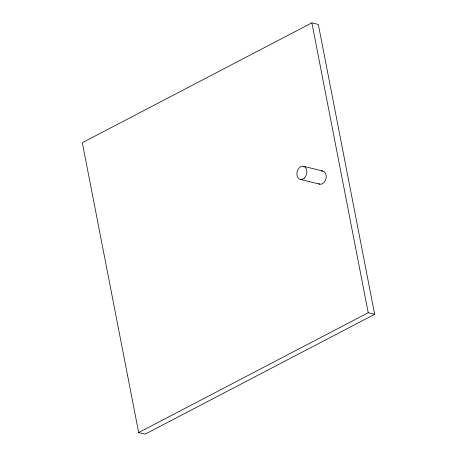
<?xml version="1.0" encoding="UTF-8"?>
<svg xmlns="http://www.w3.org/2000/svg" width="457" height="457" viewBox="0 0 457 457"><rect width="100%" height="100%" fill="white"/><g stroke="black" fill="none" stroke-linecap="round" stroke-linejoin="round"><path stroke-width="0.69" d="M311.88 22.85L82.329 142.698L138.671 432.556L145.12 434.15L374.671 314.302L318.329 24.444L311.88 22.85L368.222 312.714L374.671 314.302M138.671 432.556L368.222 312.714M303.288 166.234L322.631 171.009M300.489 179.424L319.831 184.2M321.334 171.009A6.746 4.89 -76.1 0 1 326.047 178.481A6.746 4.89 -76.1 0 1 318.632 183.754M304.299 178.11A6.746 4.89 -76.1 0 0 304.488 166.685A6.746 4.89 -76.1 0 0 296.873 173.694A6.746 4.89 -76.1 0 0 304.299 178.11"/></g></svg>
